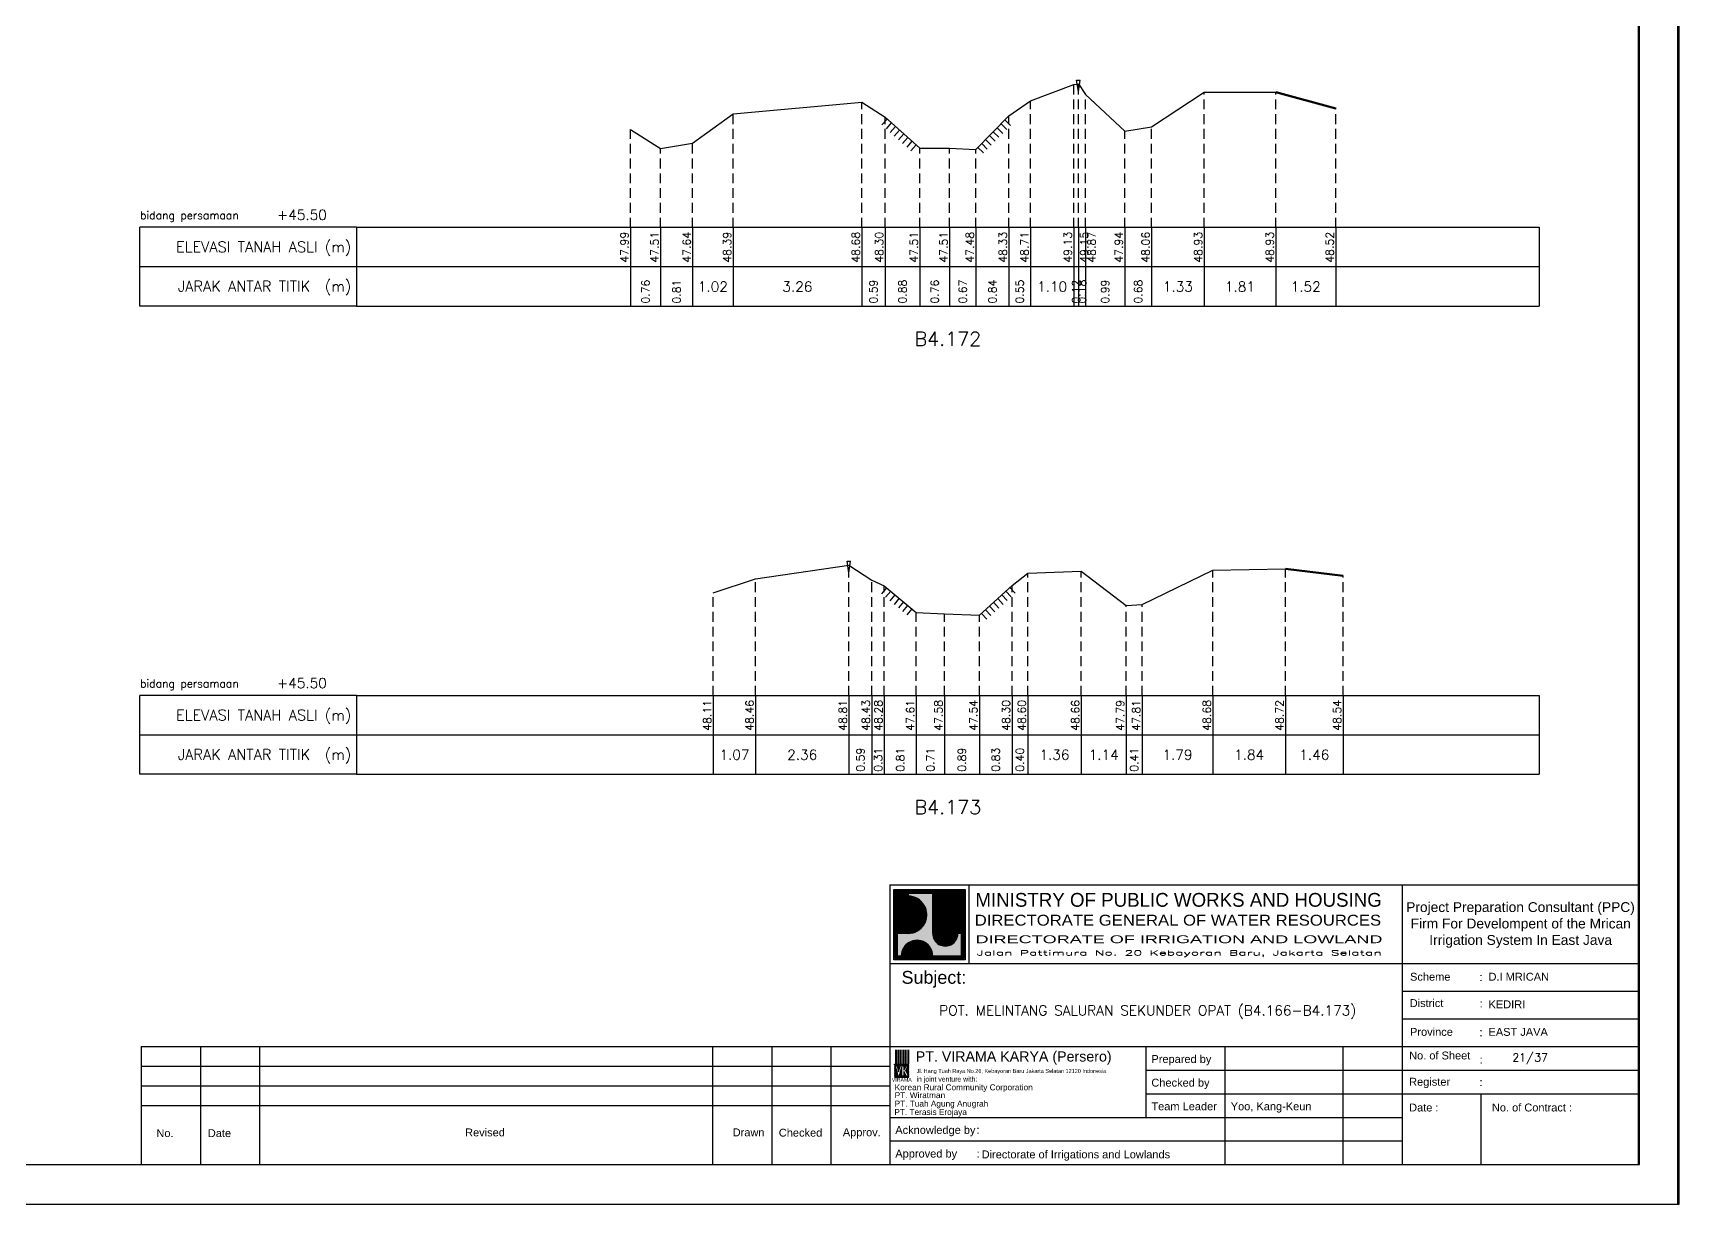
# Model space of a CAD drawing. Header units: inches. Extents: x -11 to 3175, y -842 to -783.
# Drawn here: x 1757.34 to 1799.1, y -842 to -812.3 of the extents above; entities that cross this region are included whole.
import ezdxf
from ezdxf.enums import TextEntityAlignment as Align

# ---------------------------------------------------------------- set-up
doc = ezdxf.new("R2010")
doc.units = ezdxf.units.IN
doc.header["$MEASUREMENT"] = 0
doc.linetypes.add('DASHED2', pattern=[0.375, 0.25, -0.125])
doc.layers.add('KOP', color=7, linetype='Continuous')
doc.layers.add('pelengkap', color=7, linetype='Continuous')
doc.styles.add('ARIAL', font='arial.ttf')
doc.styles.add('battang01', font='arial.ttf')
doc.styles.add('L100', font='simplex.shx', dxfattribs={"height": 0.254})
doc.styles.add('L140', font='simplex.shx', dxfattribs={"height": 0.356})
doc.styles.add('L80', font='simplex.shx', dxfattribs={"height": 0.203})
doc.styles.add('ROMANS-N', font='ROMANS.SHX', dxfattribs={"width": 0.8})
doc.styles.add('SONDU', font='arial.ttf')
doc.styles.get("Standard").update_dxf_attribs({"font": 'simplex.shx'})
doc.styles.add('STYLE1', font='arial.ttf', dxfattribs={"height": 0.2})
pattern_1 = [(45, (0, 0), (-0.08838834764831843, 0.08838834764831845), [])]

# ---------------------------------------------------------------- blocks, each defined once
blk = doc.blocks.new('kop')
at = {"layer": 'KOP'}
h = blk.add_hatch(color=3, dxfattribs=at)
h.paths.add_polyline_path([(609.8653532927285, 69.7965174242664), (591.8076082223538, 69.7965174242664), (591.8076082223538, 51.90947071793616), (609.8653532927285, 51.90947071793616)])
h.paths.add_polyline_path([(592.1020534932645, 52.24844148547069), (592.1020534932645, 69.50460869670152), (609.5341911203627, 69.50460869670152), (609.5341911203627, 52.24844148547069)], flags=16)
edge = h.paths.add_edge_path(flags=0)
edge.add_line((608.873529834174, 52.90910277674104), (601.6712012034158, 52.90910277674104))
edge.add_ellipse((597.6820295724688, 52.91975268540099), major_axis=(2.820780363398898, 2.820780363398898), ratio=0.9999999999999934, start_angle=314.8470375744171, end_angle=495.1529624255826)
edge.add_line((593.6928579415221, 52.90910277674104), (592.7627147794652, 52.90910277674104))
edge.add_line((592.7627147794651, 52.90910277674104), (592.7627147794651, 58.62619728620361))
edge.add_line((592.7627147794651, 58.62619728620368), (595.428986556629, 58.62619728620368))
edge.add_ellipse((595.4289865566291, 63.36824099147847), major_axis=(-3.353131261170752, 3.353131261170752), ratio=0.9999999999999983, start_angle=134.9999999999999, end_angle=314.9999999999999)
edge.add_line((595.4289865566291, 68.11028469675327), (595.4289865566291, 68.84394741944757))
edge.add_line((595.4289865566291, 68.84394741944752), (601.6547436091821, 68.84394741944752))
edge.add_line((601.6547436091821, 68.84394741944752), (601.6547436091821, 58.59413430307072))
edge.add_ellipse((604.8563547331537, 58.62619728605213), major_axis=(2.263994459030571, 2.263994459030571), ratio=0.9999999999991376, start_angle=135.5737774266452, end_angle=315.0000000026869)
edge.add_line((608.0581264027169, 58.62619728620368), (608.873529834174, 58.62619728620368))
edge.add_line((608.873529834174, 58.62619728620368), (608.873529834174, 52.9091027767411))
h = blk.add_hatch(dxfattribs=at)
h.set_pattern_fill('ANSI31', color=21)
h.set_pattern_definition(pattern_1)
h.paths.add_polyline_path([(609.5341911203627, 69.50460869670152), (592.1020534932645, 69.50460869670152), (592.1020534932645, 52.24844148547069), (609.5341911203627, 52.24844148547069)])
edge = h.paths.add_edge_path(flags=16)
edge.add_line((608.0581264038578, 58.62619728331649), (608.873529834174, 58.62619728331649))
edge.add_line((608.873529834174, 58.62619728331649), (608.873529834174, 52.90910277674104))
edge.add_line((608.873529834174, 52.90910277674104), (601.6712012043477, 52.90910277674104))
edge.add_ellipse((597.6820295732255, 52.91975268530538), major_axis=(-2.820780363950464, 2.820780363950464), ratio=0.9999999999999999, start_angle=224.8470375717975, end_angle=405.1529624282025)
edge.add_line((593.6928579421033, 52.90910277674104), (592.7627147794651, 52.90910277674104))
edge.add_line((592.7627147794651, 52.90910277674104), (592.7627147794651, 58.62619728331649))
edge.add_line((592.7627147794651, 58.62619728331649), (595.4289865705781, 58.62619728331649))
edge.add_ellipse((595.4289865571182, 63.3682409894528), major_axis=(-3.353131262124677, 3.353131262124677), ratio=0.9999999999999912, start_angle=134.9999999999997, end_angle=314.9999999999998)
edge.add_line((595.4289865571182, 68.11028469676671), (595.4289865571182, 68.84394741944752))
edge.add_line((595.4289865571182, 68.84394741944752), (601.6547436095548, 68.84394741944752))
edge.add_line((601.6547436095548, 68.84394741944752), (601.6547436095548, 58.5941344047481))
edge.add_ellipse((604.8563547345466, 58.62619728331649), major_axis=(-2.263994459341034, 2.263994459341035), ratio=0.999999999999965, start_angle=45.57377555810933, end_angle=225.000000000001)
h = blk.add_hatch(color=3, dxfattribs=at)
edge = h.paths.add_edge_path()
edge.add_line((601.6547436091821, 68.84394741944752), (595.4289865566291, 68.84394741944752))
edge.add_line((595.4289865566291, 68.84394741944752), (595.4289865566291, 68.11028469675321))
edge.add_ellipse((595.4289865566291, 63.36824099147847), major_axis=(-3.353131261170759, 3.353131261170758), ratio=0.9999999999999979, start_angle=134.9999999999999, end_angle=314.99999999999994, ccw=False)
edge.add_line((595.4289865566291, 58.62619728620368), (592.7627147794652, 58.62619728620368))
edge.add_line((592.7627147794651, 58.62619728620368), (592.7627147794651, 52.9091027767411))
edge.add_line((592.7627147794651, 52.90910277674104), (593.692857941522, 52.90910277674104))
edge.add_ellipse((597.6820295724688, 52.91975268540099), major_axis=(-2.820780363398898, 2.820780363398898), ratio=0.9999999999999934, start_angle=-135.1529624255826, end_angle=45.15296242558293, ccw=False)
edge.add_line((601.6712012034156, 52.90910277674104), (608.8735298341738, 52.90910277674104))
edge.add_line((608.873529834174, 52.90910277674104), (608.873529834174, 58.62619728620361))
edge.add_line((608.873529834174, 58.62619728620368), (608.0581264027169, 58.62619728620368))
edge.add_ellipse((604.856354733136, 58.62619728987087), major_axis=(2.263994459042317, 2.263994459042318), ratio=0.9999999999997576, start_angle=134.426222510409, end_angle=314.999999934367, ccw=False)
edge.add_line((601.6547436091821, 58.65826027636805), (601.6547436091821, 68.8439474194476))
h = blk.add_hatch(dxfattribs=at)
h.set_pattern_fill('ANSI31', color=41)
h.set_pattern_definition(pattern_1)
h.paths.add_polyline_path([(595.5939701222399, 25.44229578518152), (591.9923714647559, 25.44229578518152), (591.9923714647559, 22.12011222587194), (595.5939701222399, 22.12011222587194)])
h.paths.add_polyline_path([(594.8290399212113, 23.80107538915849), (595.486404190889, 22.50553331270966), (594.9518442189607, 22.50553331270966), (594.3704352444638, 23.59173922572727), (594.3704352444638, 22.50553331270966), (593.8526512319377, 22.50553331270966), (593.8526512319377, 24.7253559070662), (593.2416323709347, 22.50553331270966), (592.8436656118323, 22.50553331270966), (592.1206616099082, 25.0450254569166), (592.6728596590955, 25.0450254569166), (593.0257276515837, 23.53939475651638), (593.4088768836065, 25.0450254569166), (594.3704352444638, 25.0450254569166), (594.3704352444638, 23.99209855350495), (594.8904903176194, 25.0450254569166), (595.4627761213299, 25.0450254569166)], flags=16)
at = {"color": 2}
blk.add_lwpolyline([(-49.29008735655361, -9.987386569675465), (790.6905617838997, -9.987386569675465), (790.6905617838997, 583.2926438577114), (-49.29008735655361, 583.2926438577114)], close=True, dxfattribs=at)
at = {"color": 6}
blk.add_lwpolyline([(0.6493091440684111, 0.0004927304488262507), (780.7026824837753, 0.0004927304488262507), (780.7026824837753, 573.3047645575871), (0.6493091440684111, 573.3047645575871)], close=True, dxfattribs=at)
at = {"layer": 'KOP', "color": 5}
for p, q in [((590.8030303217506, 70.96299432783698), (590.8030303217506, 29.98464833497903)), ((590.8030303217506, 70.96299432783698), (780.7026824837753, 70.96299432783698)), ((400.9033781597261, 29.98464833497903), (400.9033781597261, 0.0004927304488262507)), ((400.9033781597261, 29.98464833497903), (590.8030303217506, 29.98464833497903)), ((590.8030303217506, 29.98464833497903), (590.8030303217506, 0.0004927304488262507))]:
    blk.add_line(p, q, dxfattribs=at)
at = {"layer": 'KOP', "color": 3}
for p, q in [((591.8076082223538, 69.7965174242664), (609.8653532927285, 69.7965174242664)), ((591.8076082223538, 51.90947071793616), (591.8076082223538, 69.7965174242664)), ((592.1020534932645, 69.50460869670152), (609.5341911203627, 69.50460869670152)), ((592.1020534932645, 52.24844148547069), (592.1020534932645, 69.50460869670152)), ((595.4289865571182, 68.84394741502373), (595.4289865571182, 68.1102846954029)), ((595.4289865566291, 68.84394741944752), (601.6547436091821, 68.84394741944752)), ((601.6547436095548, 58.59413430414176), (601.6547436095548, 68.84394741502373)), ((609.5341911203627, 69.50460869670152), (609.5341911203627, 52.24844148547069)), ((609.8653532927285, 69.7965174242664), (609.8653532927285, 51.90947071793616)), ((592.7627147794651, 52.90910277674104), (592.7627147794651, 58.62619728620368)), ((595.4289865571182, 58.62619728331649), (592.7627147799426, 58.62619728331649)), ((608.8735298352565, 58.62619728331649), (608.0581264038578, 58.62619728331649)), ((608.873529834174, 58.62619728620368), (608.873529834174, 52.90910277674104)), ((609.8653532927285, 51.90947071793616), (591.8076082223538, 51.90947071793616)), ((609.5341911203627, 52.24844148547069), (592.1020534932645, 52.24844148547069)), ((593.6928579415221, 52.90910277674104), (592.7627147794651, 52.90910277674104)), ((608.873529834174, 52.90910277674104), (601.6712012034156, 52.90910277674104)), ((720.7343712747147, 43.97725428375983), (780.7026824837753, 43.97725428375983)), ((720.7343712747147, 36.98095130936949), (780.7026824837753, 36.98095130936949)), ((415.895455961991, 29.98464833497903), (415.895455961991, 0.0004927304488262507)), ((430.8875337642562, 29.98464833497903), (430.8875337642562, 0.0004927304488262507)), ((545.8267969149554, 29.98464833497903), (545.8267969149554, 0.0004927304488262507)), ((560.8188747172203, 29.98464833497903), (560.8188747172203, 0.0004927304488262507)), ((575.8109525194855, 29.98464833497903), (575.8109525194855, 0.0004927304488262507)), ((655.7687007982327, 29.98464833497903), (655.7687007982327, 11.99415497226093)), ((675.7581378679197, 29.98464833497903), (675.7581378679197, 0.0004927304488262507)), ((705.7422934724498, 29.98464833497903), (705.7422934724498, 0.0004927304488262507)), ((400.9033781597261, 24.98728906755738), (590.8030303217506, 24.98728906755738)), ((655.7687007982327, 23.98781721407303), (720.7343712747147, 23.98781721407303)), ((720.7343712747147, 23.98781721407303), (780.7026824837753, 23.98781721407303)), ((400.9033781597261, 19.98992980013563), (590.8030303217506, 19.98992980013563)), ((655.7687007982327, 17.99098609316704), (720.7343712747147, 17.99098609316704)), ((720.7343712747147, 17.99098609316704), (780.7026824837753, 17.99098609316704)), ((740.7238083444017, 17.99098609316704), (740.7238083444017, 0.0004927304488262507)), ((400.9033781597261, 14.99257053271398), (590.8030303217506, 14.99257053271398)), ((590.8030303217506, 5.997323851354935), (720.7343712747147, 5.997323851354935))]:
    blk.add_line(p, q, dxfattribs=at)
at = {"layer": 'KOP', "color": 4}
for p, q in [((610.7924673914374, 70.96299432783698), (610.7924673914374, 50.97355725815018)), ((720.7343712747147, 70.96299432783698), (720.7343712747147, 0.0004927304488262507)), ((590.8030303217506, 50.97355725815018), (720.7343712747147, 50.97355725815018)), ((720.7343712747147, 50.97355725815018), (780.7026824837753, 50.97355725815018)), ((590.8030303217506, 29.98464833497903), (720.7343712747147, 29.98464833497903)), ((720.7343712747147, 29.98464833497903), (780.7026824837753, 29.98464833497903)), ((590.8030303217506, 11.99415497226093), (720.7343712747147, 11.99415497226093))]:
    blk.add_line(p, q, dxfattribs=at)
at = {"layer": 'KOP', "color": 41}
blk.add_line((595.5939701222399, 22.12011222587194), (591.9923714647559, 22.12011222587194), dxfattribs=at)
for points in [[(591.9923714647559, 25.44229578518152), (595.5939701222399, 25.44229578518152)], [(592.2042302093139, 25.44229578518152), (592.4160889538717, 25.44229578518152)], [(592.6279476984296, 25.44229578518152), (592.8398064429874, 25.44229578518152)], [(593.0516651875452, 25.44229578518152), (593.2635239321031, 25.44229578518152)], [(593.475382676661, 25.44229578518152), (593.6872414212188, 25.44229578518152)], [(593.8991001657766, 25.44229578518152), (594.1109589103345, 25.44229578518152)], [(594.3228176548924, 25.44229578518152), (594.5346763994503, 25.44229578518152)], [(594.7465351440081, 25.44229578518152), (594.958393888566, 25.44229578518152)], [(595.1702526331238, 25.44229578518152), (595.3821113776818, 25.44229578518152)], [(592.1206616099082, 25.0450254569166), (592.6728596590955, 25.0450254569166)], [(592.1206616099082, 25.0450254569166), (592.8436656118323, 22.50553331270964)], [(592.6728596590955, 25.04502545691657), (593.0257276515837, 23.53939475651638), (593.4088768836065, 25.04502545691663)], [(592.8436656118323, 22.50553331270966), (593.2416323709347, 22.50553331270966)], [(593.2416323709347, 22.50553331270964), (593.8526512319377, 24.7253559070662)], [(593.4088768836065, 25.0450254569166), (594.3704352444638, 25.0450254569166)], [(593.8526512319377, 22.50553331270966), (593.8526512319377, 24.7253559070662)], [(593.8526512319377, 22.50553331270966), (594.3704352444638, 22.50553331270966)], [(594.3704352444638, 25.0450254569166), (594.3704352444638, 23.99209855350495)], [(594.3704352444638, 23.99209855350495), (594.8904903176194, 25.04502545691664)], [(594.9518442189607, 22.50553331270961), (594.3704352444638, 23.59173922572727)], [(594.3704352444638, 23.59173922572727), (594.3704352444638, 22.50553331270966)], [(594.8290399212113, 23.80107538915849), (595.4627761213299, 25.04502545691658)], [(594.8290399212113, 23.80107538915849), (595.486404190889, 22.50553331270966)], [(594.8904903176194, 25.0450254569166), (595.4627761213299, 25.0450254569166)], [(594.9518442189607, 22.50553331270966), (595.486404190889, 22.50553331270966)]]:
    blk.add_lwpolyline(points, dxfattribs=at)
at = {"layer": 'KOP', "color": 42}
for points in [[(592.1962927759001, 29.11418325926331), (592.1962927759001, 25.44229578518152)], [(592.5354066955362, 29.11418325926331), (592.5354066955362, 25.44229578518152)], [(592.9591241846518, 29.11418325926331), (592.9591241846518, 25.44229578518152)], [(593.3828416737675, 29.11418325926331), (593.3828416737675, 25.44229578518152)], [(593.8065591628832, 29.11418325926331), (593.8065591628832, 25.44229578518152)], [(594.2302766519989, 29.11418325926331), (594.2302766519989, 25.44229578518152)], [(594.6539941411147, 29.11418325926331), (594.6539941411147, 25.44229578518152)], [(595.0777116302304, 29.11418325926331), (595.0777116302304, 25.44229578518152)], [(595.5014291193462, 29.11418325926331), (595.5014291193462, 25.44229578518152)]]:
    blk.add_lwpolyline(points, dxfattribs=at)
at = {"layer": 'KOP', "color": 3}
for centre, major_axis, ratio, start_param, end_param in [((595.4289865571182, 63.3682409894528), (-3.353131262124677, 3.353131262124677), 0.9999999999999912, 2.35619449019234, 5.497787143782134), ((604.8563547345466, 58.62619728331649), (-2.263994459341034, 2.263994459341035), 0.9999999999999651, 0.7853981633974656, 3.926990816987259), ((597.6820295732255, 52.91975268530538), (-2.820780363950464, 2.820780363950464), 0.9999999999999998, 3.924321118983262, 7.071253168581014)]:
    blk.add_ellipse(centre, major_axis=major_axis, ratio=ratio, start_param=start_param, end_param=end_param, dxfattribs=at)
at = {"layer": 'KOP', "color": 5, "style": 'SONDU'}
for s, height, width, p, p2 in [('MINISTRY OF PUBLIC WORKS AND HOUSING', 3.49815148719519, 0.9710490151369037, (612.4932982688147, 65.39724920043633), (715.583635835389, 65.39724920043633)), ('DIRECTORATE GENERAL OF WATER RESOURCES', 2.748547597081934, 1.100714376561997, (612.3259886324004, 60.61804978528377), (715.4154333181652, 60.61804978528377)), ('DIRECTORATE OF IRRIGATION AND LOWLAND', 1.99894370696868, 1.63875262601232, (612.5247331509995, 56.15346481889102), (715.7518429621628, 56.15346481889102))]:
    blk.add_text(s, height=height, dxfattribs=dict(at, width=width)).set_placement(p, p2, align=Align.FIT)
at = {"layer": 'KOP', "color": 3, "style": 'ROMANS-N', "width": 1.832260783358812}
blk.add_text('Jalan Pattimura No. 20 Kebayoran Baru, Jakarta Selatan', height=1.249339816855425, dxfattribs=at).set_placement((612.7914110984061, 53.0739527913797), (715.583635835389, 53.0739527913797), align=Align.FIT)
at = {"layer": 'KOP', "color": 5, "style": 'ARIAL'}
blk.add_text('Subject:', height=3.252150442789123, dxfattribs=at).set_placement((593.7538629287924, 45.86653647040268))
at = {"layer": 'KOP', "color": 3}
for s, height, style, p in [('Scheme', 1.99894370696868, 'battang01', (722.7467307064071, 46.65722556886666)), (':', 1.99894370696868, 'battang01', (740.368327375754, 46.56012324452533)), ('D.I MRICAN', 1.99894370696868, 'battang01', (742.6585068305885, 46.65722556886666)), ('District', 1.99894370696868, 'battang01', (722.6754973804648, 39.96707763894264)), (':', 1.99894370696868, 'battang01', (740.382074427338, 39.86997531646293)), ('KEDIRI', 1.99894370696868, 'battang01', (742.6585068305885, 39.66092259447632)), ('Province', 1.99894370696868, 'battang01', (722.7467307064071, 32.66461962008597)), (':', 1.99894370696868, 'battang01', (740.368327375754, 32.56751729574452)), ('EAST JAVA', 1.99894370696868, 'battang01', (742.6585068305885, 32.66461962008597)), ('Prepared by', 1.99894370696868, 'battang01', (657.1430811109453, 25.78808395849862)), ('No. of Sheet ', 1.99894370696868, 'battang01', (722.520620818671, 26.67669459981798)), (':', 1.99894370696868, 'battang01', (740.3764858407951, 25.61838168175072)), ('in joint venture with:', 1.249339816855425, 'SONDU', (597.5578460284455, 21.07202452231022)), ('Checked by', 1.99894370696868, 'battang01', (657.1430811109453, 19.79125283759251)), ('Register', 1.99894370696868, 'battang01', (722.520620818671, 20.01807698302375)), (':', 1.99894370696868, 'battang01', (740.3598310849088, 19.92097465868241)), ('Team Leader', 1.99894370696868, 'battang01', (657.1430811109453, 13.79442171668651)), ('Yoo, Kang-Keun', 1.99894370696868, 'battang01', (677.261691985017, 13.79442171668651)), ('Date :', 1.99894370696868, 'battang01', (722.520620818671, 13.48542904786333)), ('No. of Contract :', 1.99894370696868, 'battang01', (743.5203251274443, 13.48542904786333)), ('No.', 2, 'STYLE1', (404.7326663119579, 6.989602865739329)), ('Date', 2, 'STYLE1', (417.7761580577991, 6.989602865739329)), ('Revised', 2, 'STYLE1', (483.0371936477145, 7.169341252978228)), ('Drawn', 2, 'STYLE1', (550.9231662973559, 7.182965166626985)), ('Checked', 2, 'STYLE1', (562.6224972631348, 7.108401592637279)), ('Approv.', 2, 'STYLE1', (578.86250988613, 7.205550314016108)), ('Acknowledge by', 1.99894370696868, 'battang01', (592.1774106344633, 7.797590595780406)), (':', 1.99894370696868, 'battang01', (612.7647815001492, 7.813086169812294)), ('Approved by', 1.99894370696868, 'battang01', (592.1774106344633, 1.800759474874411)), (':', 1.99894370696868, 'battang01', (612.8062382028575, 1.771932832116903)), ('Directorate of Irrigations and Lowlands', 1.99894370696868, 'battang01', (614.0846811434608, 1.594699671224788))]:
    blk.add_text(s, height=height, dxfattribs=dict(at, style=style)).set_placement(p)
at = {"layer": 'KOP', "color": 6, "style": 'SONDU'}
blk.add_text('PT. VIRAMA KARYA (Persero)', height=2.580944750812598, dxfattribs=at).set_placement((597.3630730504415, 26.14584984606049))
at = {"layer": 'KOP', "color": 42, "style": 'SONDU'}
blk.add_text('VIRAMA', height=0.9417941134961573, dxfattribs=at).set_placement((591.2959839900191, 21.03873930941651))
at = {"layer": 'KOP', "color": 4, "style": 'SONDU'}
for s, p in [('Korean Rural Community Corporation', (592.0172325651579, 18.85809622764893)), ('PT. Wiratman', (592.0172325651579, 16.86431729777243)), ('PT. Terasis Erojaya', (591.9444979581187, 12.58833032325808)), ('PT. Tuah Agung Anugrah', (591.9984246368545, 14.73155498450907))]:
    blk.add_text(s, height=1.49920778022651, dxfattribs=at).set_placement(p)
at = {"layer": 'KOP', "color": 3, "insert": (719.8583502723425, 60.76950394133539), "char_height": 2.49867963371085, "width": 61.43936713392102, "attachment_point": 4, "style": 'SONDU'}
blk.add_mtext('\\pi1.9124;Project Preparation Consultant (PPC)\\P\\pi3.0493;Firm For Develompent of the Mrican \\P\\pi7.7731;Irrigation System In East Java', dxfattribs=at)
at = {"layer": 'KOP', "color": 2, "insert": (597.5716775050441, 24.25098294227902), "char_height": 0.9994718534843399, "width": 48.71807324837515, "attachment_point": 1, "style": 'SONDU'}
blk.add_mtext('Jl. Hang Tuah Raya No.26, Kebayoran Baru Jakarta Selatan 12120 Indonesia', dxfattribs=at)
blk = doc.blocks.new('c100')
at = {"color": 2}
blk.add_lwpolyline([(-5, -1), (79.10000000000002, -1), (79.10000000000002, 58.4), (-5, 58.4)], close=True, dxfattribs=at)
at = {"color": 6}
blk.add_lwpolyline([(0, 0), (78.10000000000002, 0), (78.10000000000002, 57.4), (3.516176065587739e-15, 57.4)], close=True, dxfattribs=at)
blk = doc.blocks.new('das2')
at = {"color": 5, "linetype": 'Continuous'}
for q in [(0, 1), (17.75, 0.9999999999999973)]:
    blk.add_line((2.75, 1), q, dxfattribs=at)
at = {"color": 3, "linetype": 'Continuous'}
for p, q in [((2.75, 1), (2.75, 0)), ((17.75, 0.9999999999999973), (17.75, -2.664535259100376e-15)), ((0, 0.5000000000000004), (17.75, 0.4999999999999973)), ((2.75, 0), (0, 0)), ((2.75, 0), (17.75, -2.664535259100376e-15))]:
    blk.add_line(p, q, dxfattribs=at)
blk.add_lwpolyline([(0, 0), (0, 1)], dxfattribs=at)
blk.add_text('bidang persamaan', height=0.1, dxfattribs=at).set_placement((0.005000000000000004, 1.100000000000001))
at = {"color": 5, "linetype": 'Continuous'}
for s, p in [('ELEVASI TANAH ASLI (m)', (2.683279515513197, 0.6825000000000001)), ('JARAK ANTAR TITIK  (m)', (2.683279515513197, 0.1825000000000001))]:
    blk.add_text(s, height=0.135, dxfattribs=at).set_placement(p, align=Align.RIGHT)
blk = doc.blocks.new('gbrpatok')
at = {"color": 2, "linetype": 'Continuous'}
for p, q in [((-0.0004517254713327645, 0.0009574234873781506), (0.0004517254713327645, 0.0009574234873781506)), ((0, -0.001962284437723838), (-0.0004517254713327645, 0.0009574234873781506)), ((0, -0.001962284437723838), (0.0004517254713327645, 0.0009574234873781506))]:
    blk.add_line(p, q, dxfattribs=at)

msp = doc.modelspace()

# ---------------------------------------------------------------- linework, layer by layer
at = {"color": 2, "linetype": 'Continuous', "lineweight": -3}
for p, q in [((1782.647531018029, -814.0218131719628), (1783.744612140029, -813.6058131719628)), ((1783.744612140029, -813.6058131719628), (1783.862242918029, -813.5908131719628)), ((1783.862242918029, -813.5908131719628), (1784.045417698029, -813.8618131719628)), ((1784.045417698029, -813.8618131719628), (1785.037312703029, -814.7948131719628)), ((1785.719558185029, -814.6778131719628), (1787.052370188029, -813.8038131719628)), ((1787.052370188029, -813.8038131719628), (1788.867125833029, -813.8038131719628)), ((1788.867125833029, -813.8038131719628), (1790.388609825029, -814.2198131719629)), ((1775.101400492029, -814.3508131719628), (1778.365958719029, -814.0558131719629)), ((1778.365958719029, -814.0558131719629), (1778.959965896029, -814.4388131719628)), ((1782.099240649029, -814.4058131719628), (1782.647531018029, -814.0218131719628)), ((1774.077089366029, -815.0988131719628), (1775.101400492029, -814.3508131719628)), ((1778.959965896029, -814.4388131719628), (1779.837863090029, -815.2218131719628)), ((1781.261356723029, -815.2538131719629), (1782.099240649029, -814.4058131719628)), ((1785.037312703029, -814.7948131719628), (1785.719558185029, -814.6778131719628)), ((1772.498245758029, -814.7458131719628), (1773.262714248029, -815.2298131719629)), ((1773.262714248029, -815.2298131719629), (1774.077089366029, -815.0988131719628)), ((1779.837863090029, -815.2218131719628), (1780.595794541029, -815.2238131719628)), ((1780.595794541029, -815.2238131719628), (1781.261356723029, -815.2538131719629)), ((1775.674572960715, -826.1433619618465), (1778.038925938715, -825.7943619618464)), ((1778.038925938715, -825.7943619618464), (1778.625611544715, -826.1793619618464)), ((1782.576859607715, -826.0033619618464), (1783.935520294715, -825.9513619618465)), ((1783.935520294715, -825.9513619618465), (1785.072198646715, -826.8203619618464)), ((1785.479797392715, -826.7963619618464), (1787.272333381715, -825.9253619618464)), ((1787.272333381715, -825.9253619618464), (1789.115047868715, -825.8893619618465)), ((1789.115047868715, -825.8893619618465), (1790.576540738715, -826.0693619618464)), ((1774.599777206715, -826.4973619618464), (1775.674572960715, -826.1433619618465)), ((1778.625611544715, -826.1793619618464), (1778.939019821715, -826.3243619618464)), ((1778.939019821715, -826.3243619618464), (1779.749541323715, -827.0003619618465)), ((1781.349680534715, -827.0693619618464), (1782.178328067715, -826.3123619618465)), ((1782.178328067715, -826.3123619618465), (1782.576859607715, -826.0033619618464)), ((1785.072198646715, -826.8203619618464), (1785.479797392715, -826.7963619618464)), ((1779.749541323715, -827.0003619618465), (1780.463563023715, -827.0293619618465)), ((1780.463563023715, -827.0293619618465), (1781.349680534715, -827.0693619618464))]:
    msp.add_line(p, q, dxfattribs=at)
at = {"color": 1, "linetype": 'DASHED2', "lineweight": -3}
for p, q in [((1783.744612140029, -817.2358131719628), (1783.744612140029, -813.6058131719628)), ((1783.862242918029, -817.2358131719628), (1783.862242918029, -813.5908131719628)), ((1784.045417698029, -817.2358131719628), (1784.045417698029, -813.8618131719628)), ((1787.052370188029, -817.2358131719628), (1787.052370188029, -813.8038131719628)), ((1788.867125833029, -817.2358131719628), (1788.867125833029, -813.8038131719628)), ((1778.365958719029, -817.2358131719628), (1778.365958719029, -814.0558131719629)), ((1782.647531018029, -817.2358131719628), (1782.647531018029, -814.0218131719628)), ((1790.388609825029, -817.2358131719628), (1790.388609825029, -814.2198131719629)), ((1775.101400492029, -817.2358131719628), (1775.101400492029, -814.3508131719628)), ((1778.959965896029, -817.2358131719628), (1778.959965896029, -814.4388131719628)), ((1782.099240649029, -817.2358131719628), (1782.099240649029, -814.4058131719628)), ((1785.719558185029, -817.2358131719628), (1785.719558185029, -814.6778131719628)), ((1772.498245758029, -817.2358131719628), (1772.498245758029, -814.7458131719628)), ((1774.077089366029, -817.2358131719628), (1774.077089366029, -815.0988131719628)), ((1785.037312703029, -817.2358131719628), (1785.037312703029, -814.7948131719628)), ((1773.262714248029, -817.2358131719628), (1773.262714248029, -815.2298131719629)), ((1779.837863090029, -817.2358131719628), (1779.837863090029, -815.2218131719628)), ((1780.595794541029, -817.2358131719628), (1780.595794541029, -815.2238131719628)), ((1781.261356723029, -817.2358131719628), (1781.261356723029, -815.2538131719629)), ((1778.038925938715, -829.1073619618464), (1778.038925938715, -825.7943619618464)), ((1783.935520294715, -829.1073619618464), (1783.935520294715, -825.9513619618465)), ((1787.272333381715, -829.1073619618464), (1787.272333381715, -825.9253619618464)), ((1789.115047868715, -829.1073619618464), (1789.115047868715, -825.8893619618465)), ((1775.674572960715, -829.1073619618464), (1775.674572960715, -826.1433619618465)), ((1778.625611544715, -829.1073619618464), (1778.625611544715, -826.1793619618464)), ((1778.939019821715, -829.1073619618464), (1778.939019821715, -826.3243619618464)), ((1782.178328067715, -829.1073619618464), (1782.178328067715, -826.3123619618465)), ((1782.576859607715, -829.1073619618464), (1782.576859607715, -826.0033619618464)), ((1790.576540738715, -829.1073619618464), (1790.576540738715, -826.0693619618464)), ((1774.599777206715, -829.1073619618464), (1774.599777206715, -826.4973619618464)), ((1785.072198646715, -829.1073619618464), (1785.072198646715, -826.8203619618464)), ((1785.479797392715, -829.1073619618464), (1785.479797392715, -826.7963619618464)), ((1779.749541323715, -829.1073619618464), (1779.749541323715, -827.0003619618465)), ((1780.463563023715, -829.1073619618464), (1780.463563023715, -827.0293619618465)), ((1781.349680534715, -829.1073619618464), (1781.349680534715, -827.0693619618464))]:
    msp.add_line(p, q, dxfattribs=at)
at = {"color": 1, "linetype": 'Continuous', "lineweight": -3}
for p, q in [((1772.498245758029, -817.2358131719628), (1772.498245758029, -819.2358131719628)), ((1773.262714248029, -817.2358131719628), (1773.262714248029, -819.2358131719628)), ((1774.077089366029, -817.2358131719628), (1774.077089366029, -819.2358131719628)), ((1775.101400492029, -817.2358131719628), (1775.101400492029, -819.2358131719628)), ((1778.365958719029, -817.2358131719628), (1778.365958719029, -819.2358131719628)), ((1778.959965896029, -817.2358131719628), (1778.959965896029, -819.2358131719628)), ((1779.837863090029, -817.2358131719628), (1779.837863090029, -819.2358131719628)), ((1780.595794541029, -817.2358131719628), (1780.595794541029, -819.2358131719628)), ((1781.261356723029, -817.2358131719628), (1781.261356723029, -819.2358131719628)), ((1782.099240649029, -817.2358131719628), (1782.099240649029, -819.2358131719628)), ((1782.647531018029, -817.2358131719628), (1782.647531018029, -819.2358131719628)), ((1783.744612140029, -817.2358131719628), (1783.744612140029, -819.2358131719628)), ((1783.862242918029, -817.2358131719628), (1783.862242918029, -819.2358131719628)), ((1784.045417698029, -817.2358131719628), (1784.045417698029, -819.2358131719628)), ((1785.037312703029, -817.2358131719628), (1785.037312703029, -819.2358131719628)), ((1785.719558185029, -817.2358131719628), (1785.719558185029, -819.2358131719628)), ((1787.052370188029, -817.2358131719628), (1787.052370188029, -819.2358131719628)), ((1788.867125833029, -817.2358131719628), (1788.867125833029, -819.2358131719628)), ((1790.388609825029, -817.2358131719628), (1790.388609825029, -819.2358131719628)), ((1774.599777206715, -829.1073619618464), (1774.599777206715, -831.1073619618464)), ((1775.674572960715, -829.1073619618464), (1775.674572960715, -831.1073619618464)), ((1778.038925938715, -829.1073619618464), (1778.038925938715, -831.1073619618464)), ((1778.625611544715, -829.1073619618464), (1778.625611544715, -831.1073619618464)), ((1778.939019821715, -829.1073619618464), (1778.939019821715, -831.1073619618464)), ((1779.749541323715, -829.1073619618464), (1779.749541323715, -831.1073619618464)), ((1780.463563023715, -829.1073619618464), (1780.463563023715, -831.1073619618464)), ((1781.349680534715, -829.1073619618464), (1781.349680534715, -831.1073619618464)), ((1782.178328067715, -829.1073619618464), (1782.178328067715, -831.1073619618464)), ((1782.576859607715, -829.1073619618464), (1782.576859607715, -831.1073619618464)), ((1783.935520294715, -829.1073619618464), (1783.935520294715, -831.1073619618464)), ((1785.072198646715, -829.1073619618464), (1785.072198646715, -831.1073619618464)), ((1785.479797392715, -829.1073619618464), (1785.479797392715, -831.1073619618464)), ((1787.272333381715, -829.1073619618464), (1787.272333381715, -831.1073619618464)), ((1789.115047868715, -829.1073619618464), (1789.115047868715, -831.1073619618464)), ((1790.576540738715, -829.1073619618464), (1790.576540738715, -831.1073619618464))]:
    msp.add_line(p, q, dxfattribs=at)
at = {"layer": 'pelengkap', "color": 8, "linetype": 'Continuous', "lineweight": 60}
for p, q in [((1788.867125833029, -813.8038131719628), (1790.388609825029, -814.2198131719629)), ((1789.115047868715, -825.8893619618465), (1790.576540738715, -826.0693619618464))]:
    msp.add_line(p, q, dxfattribs=at)
at = {"layer": 'pelengkap', "color": 1, "linetype": 'Continuous', "lineweight": -3}
for p, q in [((1779.012206262793, -814.4854065629149), (1778.879082288644, -814.6346647536677)), ((1779.11668699632, -814.5785933448192), (1778.983563022171, -814.727851535572)), ((1779.221167729847, -814.6717801267234), (1779.088043755698, -814.8210383174762)), ((1781.802552119477, -814.7060837288408), (1781.944819507301, -814.8466539616846)), ((1781.900951282468, -814.606496557364), (1782.043218670292, -814.7470667902079)), ((1781.999350445458, -814.5069093858873), (1782.141617833282, -814.6474796187312)), ((1779.325648463374, -814.7649669086277), (1779.192524489225, -814.9142250993805)), ((1779.430129196901, -814.8581536905319), (1779.297005222752, -815.0074118812847)), ((1779.534609930428, -814.9513404724362), (1779.401485956279, -815.100598663189)), ((1779.639090663955, -815.0445272543404), (1779.505966689806, -815.1937854450932)), ((1781.408955467515, -815.1044324147477), (1781.551222855339, -815.2450026475916)), ((1781.507354630506, -815.004845243271), (1781.64962201833, -815.1454154761149)), ((1781.605753793496, -814.9052580717943), (1781.74802118132, -815.0458283046381)), ((1781.704152956487, -814.8056709003175), (1781.846420344311, -814.9462411331614)), ((1779.743571397482, -815.1377140362447), (1779.610447423333, -815.2869722269975)), ((1781.310556304525, -815.2040195862245), (1781.452823692349, -815.3445898190683)), ((1778.992776863818, -826.369196997526), (1778.864676761876, -826.5227885463903)), ((1782.124899854822, -826.3611705994759), (1782.259793447654, -826.5088314223532)), ((1779.100290948023, -826.4588670688853), (1778.972190846081, -826.6124586177496)), ((1779.207805032227, -826.5485371402445), (1779.079704930286, -826.7021286891088)), ((1779.315319116432, -826.6382072116038), (1779.187219014491, -826.791798760468)), ((1779.422833200637, -826.727877282963), (1779.294733098696, -826.8814688318273)), ((1779.530347284842, -826.8175473543223), (1779.402247182901, -826.9711389031866)), ((1781.711449550765, -826.7388726594069), (1781.846343143597, -826.8865334822841)), ((1781.814812126779, -826.6444471444241), (1781.949705719612, -826.7921079673014)), ((1781.918174702793, -826.5500216294414), (1782.053068295626, -826.6976824523186)), ((1782.021537278808, -826.4555961144587), (1782.15643087164, -826.6032569373359)), ((1779.637861369047, -826.9072174256816), (1779.509761267105, -827.0608089745458)), ((1781.401361822722, -827.0221492043551), (1781.536255415555, -827.1698100272323)), ((1781.504724398736, -826.9277236893723), (1781.639617991569, -827.0753845122496)), ((1781.608086974751, -826.8332981743896), (1781.742980567583, -826.9809589972668))]:
    msp.add_line(p, q, dxfattribs=at)

# ---------------------------------------------------------------- block references
at = {"color": 2, "linetype": 'Continuous', "lineweight": -3}
msp.add_blockref('c100', (1720, -841), dxfattribs=at)
for name, p, xscale, yscale, zscale in [('kop', (1720, -841), 0.1, 0.1, 0.1), ('das2', (1760.05, -819.225), 2, 2, 2), ('das2', (1760.05, -831.1), 2, 2, 2)]:
    msp.add_blockref(name, p, dxfattribs=dict(at, xscale=xscale, yscale=yscale, zscale=zscale))
at = {"color": 1, "linetype": 'Continuous', "lineweight": -3, "xscale": 100, "yscale": 100, "zscale": 100}
for p in [(1783.862242918029, -813.5908131719628), (1778.038925938715, -825.7943619618464)]:
    msp.add_blockref('gbrpatok', p, dxfattribs=at)

# ---------------------------------------------------------------- texts
at = {"color": 3, "linetype": 'Continuous', "lineweight": -3, "style": 'L100'}
for s, p in [('+45.50', (1764.165866561296, -817.0404026700543)), ('1.02', (1774.589244929029, -818.8608131719628)), ('3.26', (1776.733679605529, -818.8608131719628)), ('1.10', (1783.196071579029, -818.8608131719628)), ('1.33', (1786.385964186529, -818.8608131719628)), ('1.81', (1787.959748010529, -818.8608131719628)), ('1.52', (1789.627867829029, -818.8608131719628)), ('+45.50', (1764.165866561296, -828.9154026700543)), ('1.07', (1775.137175083715, -830.7323619618464)), ('2.36', (1776.856749449715, -830.7323619618464)), ('1.36', (1783.256189951215, -830.7323619618464)), ('1.14', (1784.503859470715, -830.7323619618464)), ('1.79', (1786.376065387215, -830.7323619618464)), ('1.84', (1788.193690625215, -830.7323619618464)), ('1.46', (1789.845794303715, -830.7323619618464))]:
    msp.add_text(s, height=0.254, dxfattribs=at).set_placement(p, align=Align.CENTER)
at = {"color": 3, "linetype": 'Continuous', "lineweight": -3, "style": 'L80'}
for s, p in [('47.99', (1772.448051276623, -817.7357835014586)), ('47.51', (1773.212519766623, -817.7357835014586)), ('47.64', (1774.026894884623, -817.7357835014586)), ('48.39', (1775.051206010623, -817.7357835014586)), ('48.68', (1778.315764237623, -817.7357835014586)), ('48.30', (1778.909771414623, -817.7357835014586)), ('47.51', (1779.787668608623, -817.7357835014586)), ('47.51', (1780.545600059623, -817.7357835014586)), ('47.48', (1781.211162241623, -817.7357835014586)), ('48.33', (1782.049046167623, -817.7357835014586)), ('48.71', (1782.597336536623, -817.7357835014586)), ('49.13', (1783.694417658623, -817.7357835014586)), ('49.15', (1784.112048436623, -817.7357835014586)), ('48.87', (1784.295223216623, -817.7357835014586)), ('47.94', (1784.987118221623, -817.7357835014586)), ('48.06', (1785.669363703623, -817.7357835014586)), ('48.93', (1787.002175706623, -817.7357835014586)), ('48.93', (1788.816931351623, -817.7357835014586)), ('48.52', (1790.338415343623, -817.7357835014586)), ('48.11', (1774.549582725309, -829.6073322913422)), ('48.46', (1775.624378479309, -829.6073322913422)), ('48.81', (1777.988731457309, -829.6073322913422)), ('48.43', (1778.575417063309, -829.6073322913422)), ('48.28', (1778.888825340309, -829.6073322913422)), ('47.61', (1779.699346842309, -829.6073322913422)), ('47.58', (1780.413368542309, -829.6073322913422)), ('47.54', (1781.299486053309, -829.6073322913422)), ('48.30', (1782.128133586309, -829.6073322913422)), ('48.60', (1782.526665126309, -829.6073322913422)), ('48.66', (1783.885325813309, -829.6073322913422)), ('47.79', (1785.022004165309, -829.6073322913422)), ('47.81', (1785.429602911309, -829.6073322913422)), ('48.68', (1787.222138900309, -829.6073322913422)), ('48.72', (1789.064853387309, -829.6073322913422)), ('48.54', (1790.526346257309, -829.6073322913422))]:
    msp.add_text(s, height=0.203, rotation=90, dxfattribs=at).set_placement(p, align=Align.CENTER)
for s, p in [('0.76', (1772.880480003029, -818.8608131719628)), ('0.81', (1773.669901807029, -818.8608131719628)), ('0.59', (1778.662962307529, -818.8608131719628)), ('0.88', (1779.398914493029, -818.8608131719628)), ('0.76', (1780.216828815529, -818.8608131719628)), ('0.67', (1780.928575632029, -818.8608131719628)), ('0.84', (1781.680298686029, -818.8608131719628)), ('0.55', (1782.373385833529, -818.8608131719628)), ('0.12', (1783.803427529029, -818.8608131719628)), ('0.18', (1783.953830308029, -818.8608131719628)), ('0.99', (1784.541365200529, -818.8608131719628)), ('0.68', (1785.378435444029, -818.8608131719628)), ('0.59', (1778.332268741715, -830.7323619618464)), ('0.31', (1778.782315683215, -830.7323619618464)), ('0.81', (1779.344280572715, -830.7323619618464)), ('0.71', (1780.106552173715, -830.7323619618464)), ('0.89', (1780.906621779215, -830.7323619618464)), ('0.83', (1781.764004301215, -830.7323619618464)), ('0.40', (1782.377593837715, -830.7323619618464)), ('0.41', (1785.275998019715, -830.7323619618464))]:
    msp.add_text(s, height=0.203, rotation=90, dxfattribs=at).set_placement(p, align=Align.MIDDLE_CENTER)
at = {"color": 4, "linetype": 'Continuous', "lineweight": -3, "style": 'L140'}
for s, p in [('B4.172', (1780.550123084671, -820.2373845434007)), ('B4.173', (1780.550123084671, -832.1123845434007))]:
    msp.add_text(s, height=0.356, dxfattribs=at).set_placement(p, align=Align.CENTER)
at = {"color": 4, "linetype": 'Continuous', "lineweight": -3}
for s, height, style, p in [('POT. MELINTANG SALURAN SEKUNDER OPAT (B4.166-B4.173)', 0.254, 'L100', (1785.621, -837.09)), ('21/', 0.203, 'L80', (1795.14, -838.282)), ('37', 0.203, 'L80', (1795.6, -838.282))]:
    msp.add_text(s, height=height, dxfattribs=dict(at, style=style)).set_placement(p, align=Align.MIDDLE_CENTER)

doc.saveas('drawing.dxf')
